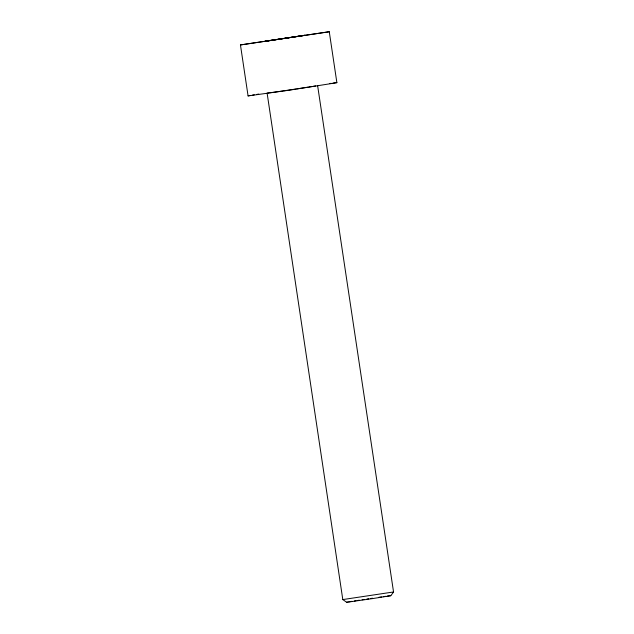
<?xml version="1.0" encoding="UTF-8"?>
<svg xmlns="http://www.w3.org/2000/svg" width="634" height="634" viewBox="0 0 634 634"><rect width="100%" height="100%" fill="white"/><g stroke="black" fill="none" stroke-linecap="round" stroke-linejoin="round"><path stroke-width="0.95" d="M269.315 92.857L267.104 93.079L342.796 599.574L346.695 602.3L372.388 598.623L390.821 595.691L393.548 592.029L317.602 85.511M240.452 44.935L329.268 31.74L336.884 82.705L288.335 90.321L248.068 95.9L240.452 44.935L329.268 31.74M248.068 95.9L250.652 95.417M346.473 602.284L347.765 602.038M252.467 95.116L254.274 94.815M313.267 86.327L315.597 85.939M348.668 601.888L352.06 601.333M256.968 94.371L258.727 94.094M308.75 87.048L312.364 86.47M307.807 87.191L296.76 88.887M354.43 600.961L356.07 600.707M357.711 600.446L359.351 600.192M362.125 599.772L363.979 599.487M295.809 89.029L283.628 90.844M366.84 599.059L368.782 598.765M370.716 598.48L372.602 598.203M282.78 90.963L270.203 92.738M378.958 597.268L381.525 596.895M383.229 596.657L385.789 596.301M329.458 83.561L331.233 83.323M387.342 596.087L390.821 595.691M333.001 83.086L335.584 82.769M336.44 82.666L336.884 82.705M393.294 592.005L342.796 599.574M266.851 40.917L264.806 41.416L304.914 35.258L266.851 40.917"/></g></svg>
